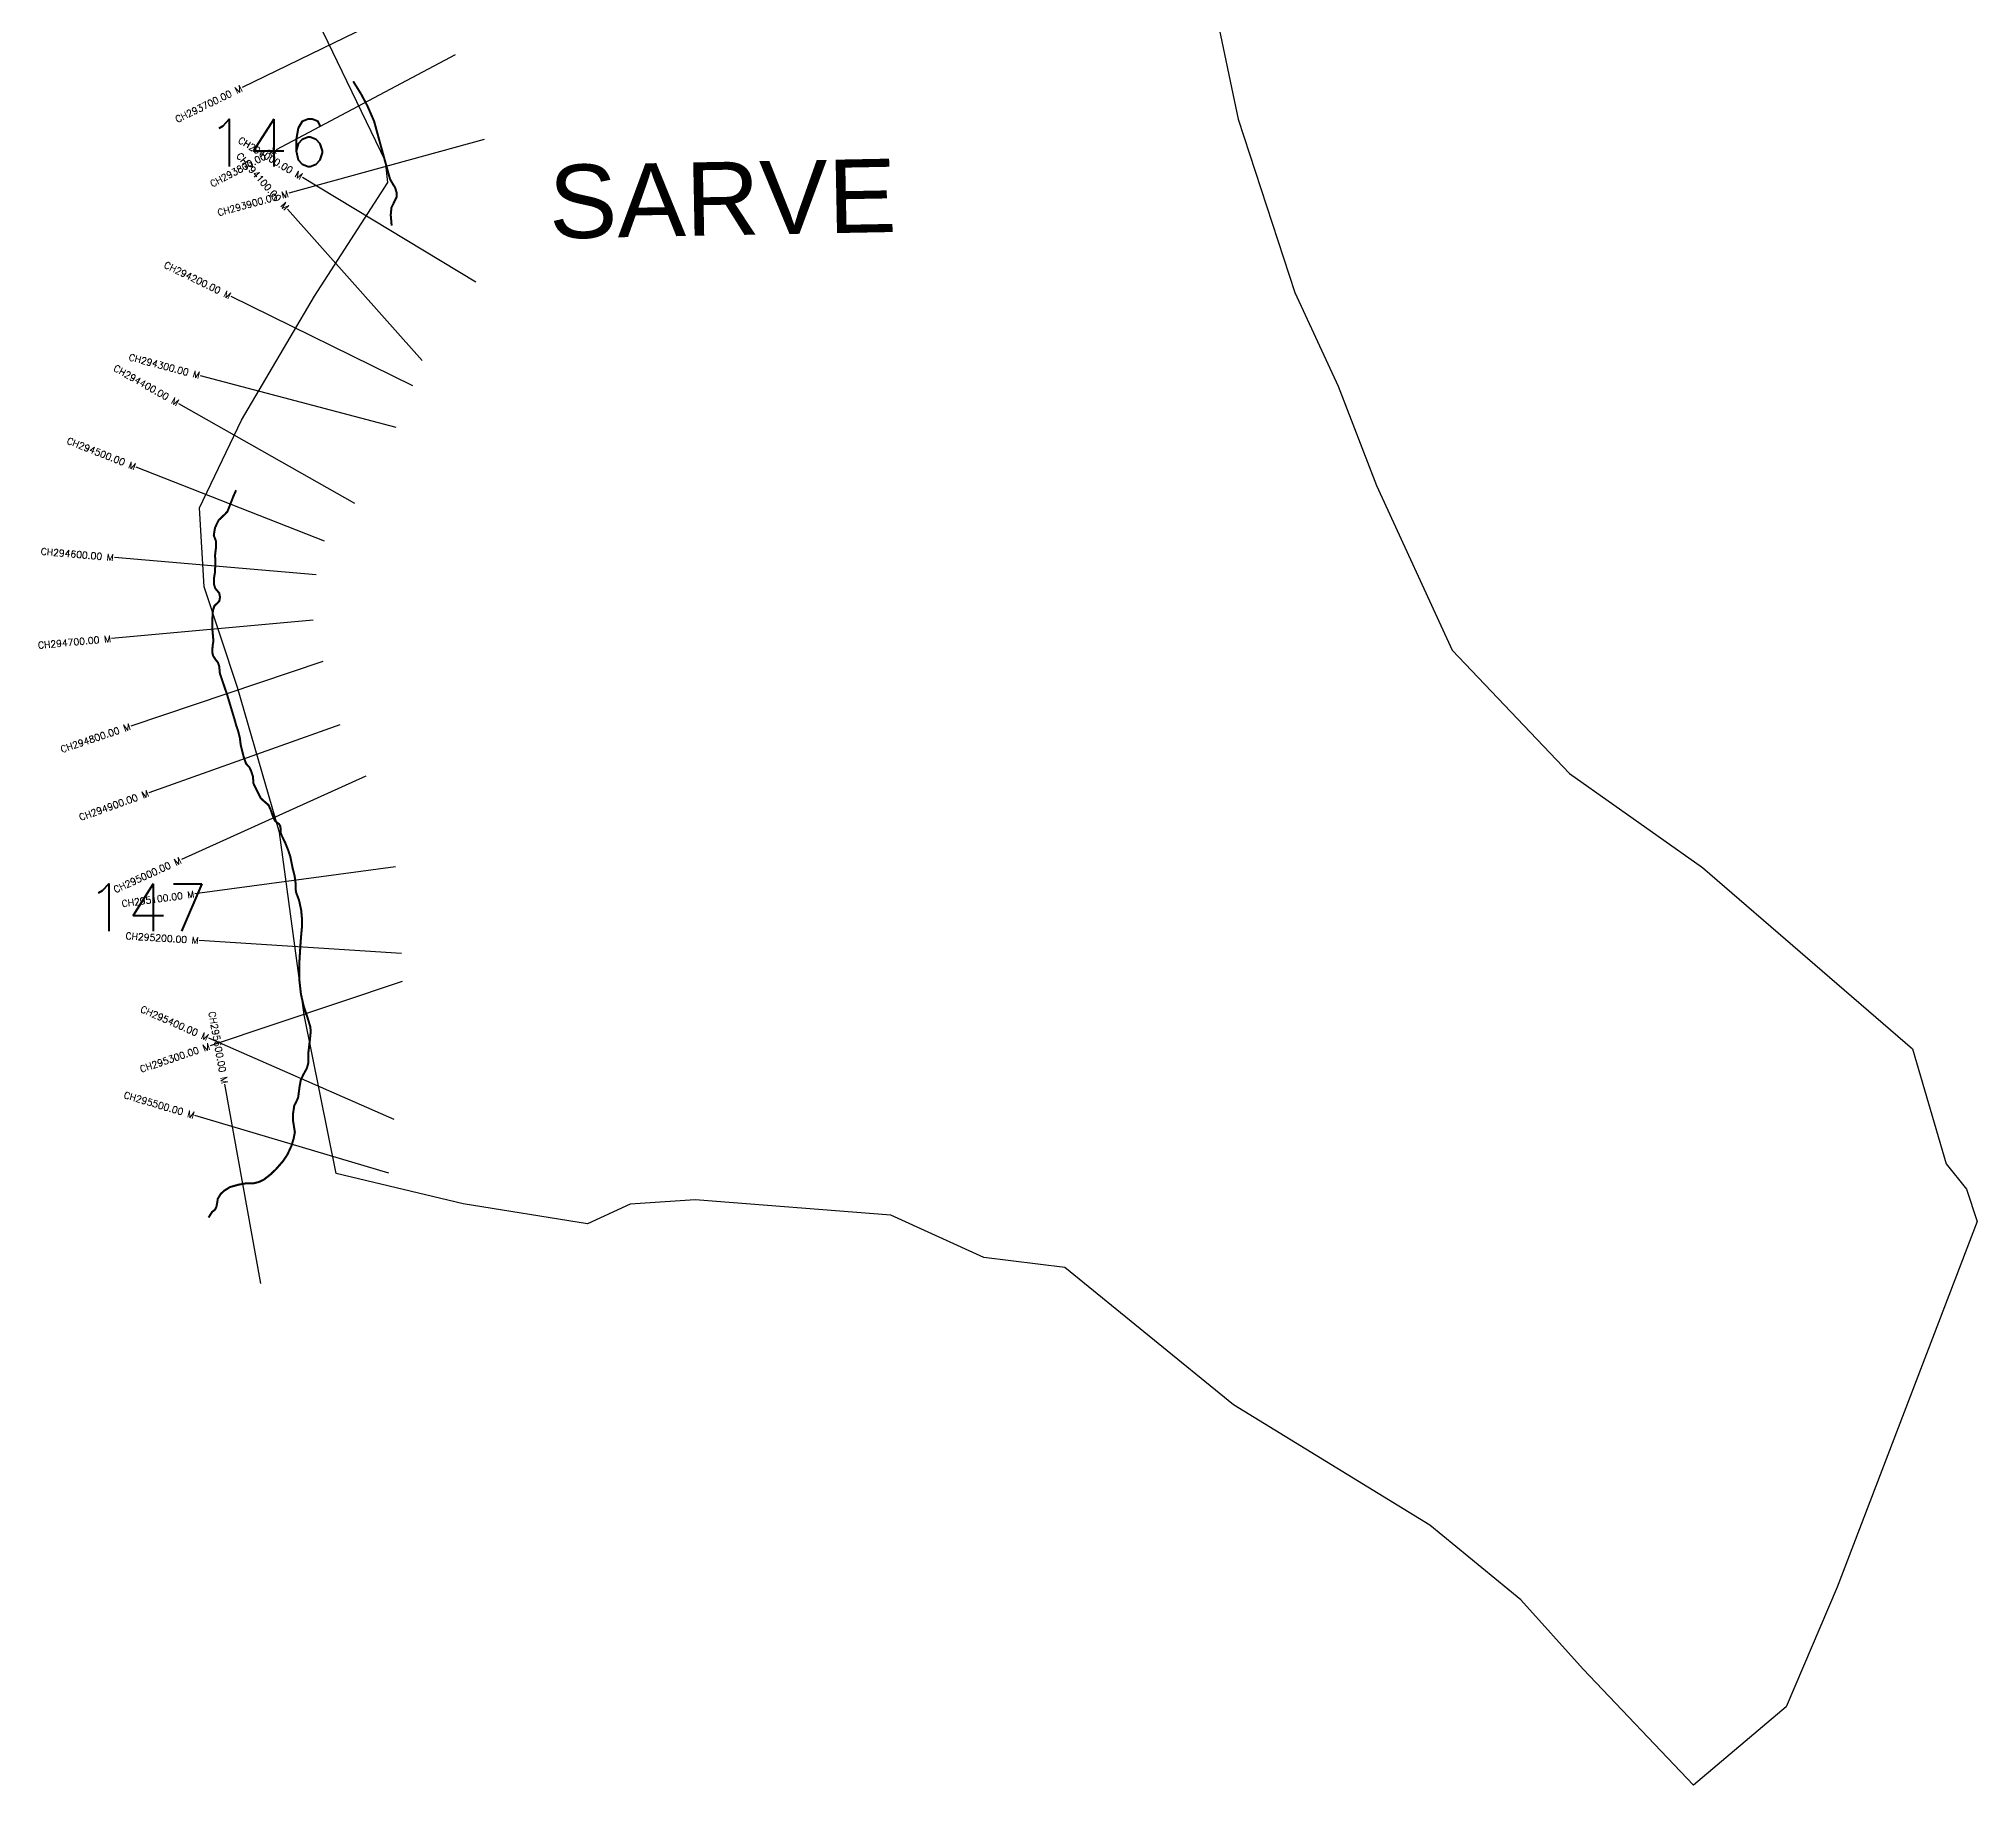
# Model space of a CAD drawing. Header units: metres. Extents: x 281925 to 284889, y 2016393 to 2020988.
# Drawn here: x 282017 to 284889, y 2016393 to 2018980 of the extents above; entities that cross this region are included whole.
import ezdxf
from ezdxf.enums import TextEntityAlignment as Align

# ---------------------------------------------------------------- set-up
doc = ezdxf.new("R2010")
doc.units = ezdxf.units.M
doc.header["$MEASUREMENT"] = 0
for name, color, linetype in [('CS', 134, 'Continuous'), ('CSMark', 6, 'Continuous'), ('NATURALLY PROTECTED', 3, 'Continuous'), ('village', 3, 'Continuous'), ('VILLAGE NAME', 250, 'Continuous')]:
    doc.layers.add(name, color=color, linetype=linetype)
doc.styles.get("Standard").update_dxf_attribs({"font": 'simplex.shx'})

msp = doc.modelspace()

# ---------------------------------------------------------------- linework, layer by layer
at = {"layer": 'CS'}
for p, q in [((282588.6, 2019038.8), (282318.9, 2018907.5)), ((282634.2, 2018955.8), (282369.1, 2018815.2)), ((282677.3, 2018830.5), (282388.1, 2018750.9)), ((282664.9, 2018619.3), (282408.1, 2018774.4)), ((282585.6, 2018503.4), (282385.9, 2018727.3)), ((282571.8, 2018465.9), (282302.4, 2018597.8)), ((282547.1, 2018404.1), (282257, 2018480.7)), ((282485.9, 2018291.6), (282224.8, 2018439.3)), ((282440.8, 2018235.4), (282161.6, 2018345.1)), ((282428.4, 2018185.9), (282129.5, 2018211.3)), ((282424, 2018118.6), (282125.3, 2018091.3)), ((282438.1, 2018057.5), (282153.8, 2017961.7)), ((282463.3, 2017963.6), (282180.7, 2017862.8)), ((282502, 2017887.7), (282228.7, 2017763.9)), ((282546.1, 2017753.3), (282248.8, 2017713.2)), ((282554.7, 2017625.1), (282255.3, 2017644.1)), ((282555.8, 2017583.6), (282271.4, 2017488)), ((282544, 2017379.1), (282269.2, 2017499.4)), ((282346.4, 2017135.9), (282293.2, 2017431.2)), ((282536.3, 2017299.3), (282248.7, 2017384.8))]:
    msp.add_line(p, q, dxfattribs=at)
at = {"layer": 'NATURALLY PROTECTED', "const_width": 3, "flags": 128}
for points in [[(282483.3, 2018916.8), (282495.1, 2018897.8), (282504.4, 2018880.3), (282514.3, 2018857.6), (282520.3, 2018835.6), (282528.2, 2018806.9), (282537.9, 2018771.8), (282542.2, 2018764.4), (282545.3, 2018759.5), (282547.7, 2018751.9), (282547.8, 2018745.5), (282544.9, 2018739.7), (282540, 2018729.8), (282538.9, 2018718.9), (282540.3, 2018703.1)], [(282309.8, 2018311.1), (282306.1, 2018302.8), (282296.9, 2018279.3), (282292.8, 2018275.1), (282288.7, 2018271.2), (282283.9, 2018266.6), (282281.3, 2018261.4), (282278.5, 2018255.1), (282277.4, 2018248.5), (282276.8, 2018244.1), (282280.1, 2018235.4), (282280.1, 2018227.1), (282278.6, 2018213.9), (282279.2, 2018207.1), (282279.2, 2018202), (282278.7, 2018195.1), (282278.7, 2018190.7), (282276.9, 2018179.8), (282276.9, 2018172.3), (282278.9, 2018165.8), (282284.8, 2018158.7), (282286, 2018153), (282285, 2018147.1), (282282.4, 2018144.1), (282277.8, 2018140), (282275.5, 2018133.1), (282274.9, 2018124.6), (282274.4, 2018108.2), (282276.2, 2018087.9), (282275.1, 2018081.1), (282274.4, 2018071.8), (282275.5, 2018066.3), (282279.4, 2018060.3), (282282.9, 2018055.8), (282284.9, 2018049.9), (282285.8, 2018039.6), (282289.7, 2018028.3), (282296.9, 2018007), (282304.4, 2017982), (282308, 2017970), (282310.1, 2017962.3), (282312.6, 2017955.2), (282315.4, 2017944.3), (282316.7, 2017933.3), (282321.2, 2017915.6), (282324.7, 2017905.8), (282329.6, 2017900.6), (282332.1, 2017895.1), (282334.7, 2017887.2), (282335.6, 2017876.6), (282346.3, 2017854.9), (282351.7, 2017850), (282357.9, 2017844.7), (282361.1, 2017837.6), (282364.8, 2017827.1), (282367.1, 2017822), (282370.9, 2017818.4), (282373.4, 2017816.7), (282375.1, 2017813.8), (282375.9, 2017809.1), (282375.9, 2017803.6), (282377.5, 2017799.4), (282379.9, 2017794.3), (282382.5, 2017789.1), (282386.8, 2017778.3), (282390.1, 2017768.5), (282393.5, 2017751.5), (282396.6, 2017739.4), (282397.9, 2017729.7), (282397.9, 2017720.8), (282398.9, 2017714.8), (282403.1, 2017703.7), (282406.2, 2017689.5), (282407.4, 2017676.4), (282407.4, 2017664.7), (282405.5, 2017643.2), (282403.7, 2017614.3), (282403.7, 2017584.5), (282405.9, 2017564.5), (282410.2, 2017546), (282415.8, 2017529.3), (282419.6, 2017516.8), (282420.5, 2017510.1), (282419.1, 2017496.5), (282416.9, 2017478), (282416.9, 2017462.8), (282414.6, 2017454.8), (282408.9, 2017444.4), (282405.6, 2017437.1), (282403.9, 2017427.8), (282401.7, 2017411.3), (282398.4, 2017404), (282396, 2017399.7), (282394.2, 2017387.6), (282394.2, 2017377.1), (282396.9, 2017360.2), (282394.9, 2017350.1), (282391.9, 2017340.1), (282385.7, 2017326.7), (282379.1, 2017317), (282368.9, 2017305.4), (282360.6, 2017297.4), (282350.6, 2017289.7), (282344, 2017286.6), (282334.9, 2017284.2), (282323.4, 2017284.2), (282313.7, 2017282.5), (282300.8, 2017278.9), (282291.9, 2017273.3), (282286.9, 2017268.5), (282282.7, 2017261.5), (282281.6, 2017254.5), (282280.7, 2017249.9), (282278.7, 2017245.6), (282274.2, 2017242), (282269, 2017233.7)]]:
    msp.add_lwpolyline(points, dxfattribs=at)
at = {"layer": 'village', "color": 6}
msp.add_polyline3d([(283762.2, 2019013.3, 0), (283794.3, 2018860.5, 0), (283878.2, 2018603.8, 0), (283942.6, 2018465.2, 0), (283999.3, 2018317.9, 0), (284111.3, 2018074.3, 0), (284285.4, 2017891.7, 0), (284482.1, 2017752.1, 0), (284793.3, 2017483.7, 0), (284843.3, 2017313.4, 0), (284873.3, 2017275.8, 0), (284889.4, 2017227.8, 0), (284681.7, 2016686.3, 0), (284606.1, 2016508.8, 0), (284468.9, 2016392.9, 0), (284305.5, 2016564.6, 0), (284213.4, 2016667.7, 0), (284078.2, 2016778, 0), (283787.7, 2016956.1, 0), (283537.4, 2017159.6, 0), (283417.6, 2017174.8, 0), (283280, 2017237.3, 0), (282989.8, 2017259.8, 0), (282893.4, 2017253.6, 0), (282830.4, 2017224.3, 0), (282646.3, 2017254.2, 0), (282458.2, 2017299.2, 0), (282410.5, 2017533.9, 0), (282374.1, 2017804.1, 0), (282312, 2018018.7, 0), (282262.6, 2018168.1, 0), (282255.5, 2018285.1, 0), (282317.8, 2018415, 0), (282425.8, 2018598.6, 0), (282534.7, 2018766.7, 0), (282531.4, 2018798.5, 0), (282410.9, 2019048.4, 0)], dxfattribs=at)

# ---------------------------------------------------------------- texts
at = {"char_height": 70, "attachment_point": 1}
for s, insert in [('146', (282266.6, 2018860.7)), ('147', (282088.1, 2017728))]:
    msp.add_mtext_dynamic_manual_height_columns(s, width=95.172, gutter_width=1, heights=[0], dxfattribs=dict(at, insert=insert))
at = {"layer": 'CSMark'}
for s, rotation, p in [('CH293700.00 M', 25.9635, (282318, 2018907.1)), ('CH293800.00 M', 27.9288, (282368.2, 2018814.8)), ('CH294000.00 M', 328.8798, (282407.2, 2018774.9)), ('CH294100.00 M', 311.7211, (282385.3, 2018728)), ('CH293900.00 M', 15.3965, (282387.1, 2018750.6)), ('CH294200.00 M', 333.9203, (282301.5, 2018598.3)), ('CH294300.00 M', 345.2158, (282256, 2018481)), ('CH294400.00 M', 330.5166, (282223.9, 2018439.8)), ('CH294500.00 M', 338.5396, (282160.7, 2018345.5)), ('CH294600.00 M', 355.1323, (282128.5, 2018211.4)), ('CH294700.00 M', 5.2262, (282124.3, 2018091.2)), ('CH294800.00 M', 18.615, (282152.9, 2017961.4)), ('CH294900.00 M', 19.637, (282179.8, 2017862.5)), ('CH295000.00 M', 24.3548, (282227.8, 2017763.5)), ('CH295100.00 M', 7.6887, (282247.8, 2017713)), ('CH295200.00 M', 356.3526, (282254.3, 2017644.2)), ('CH295400.00 M', 336.3573, (282268.3, 2017499.8)), ('CH295600.00 M', 280.1998, (282293.1, 2017432.2)), ('CH295300.00 M', 18.5812, (282270.5, 2017487.7)), ('CH295500.00 M', 343.4517, (282247.8, 2017385))]:
    msp.add_text(s, height=10, rotation=rotation, dxfattribs=at).set_placement(p, align=Align.MIDDLE_RIGHT)
at = {"layer": 'VILLAGE NAME', "insert": (282772, 2018792.5), "char_height": 108.748, "attachment_point": 1, "rotation": 1.1028}
msp.add_mtext_dynamic_manual_height_columns('{\\fArial|b0|i0|c0|p34;SARVE}', width=726.929, gutter_width=543.7, heights=[0], dxfattribs=at)

doc.saveas('drawing.dxf')
